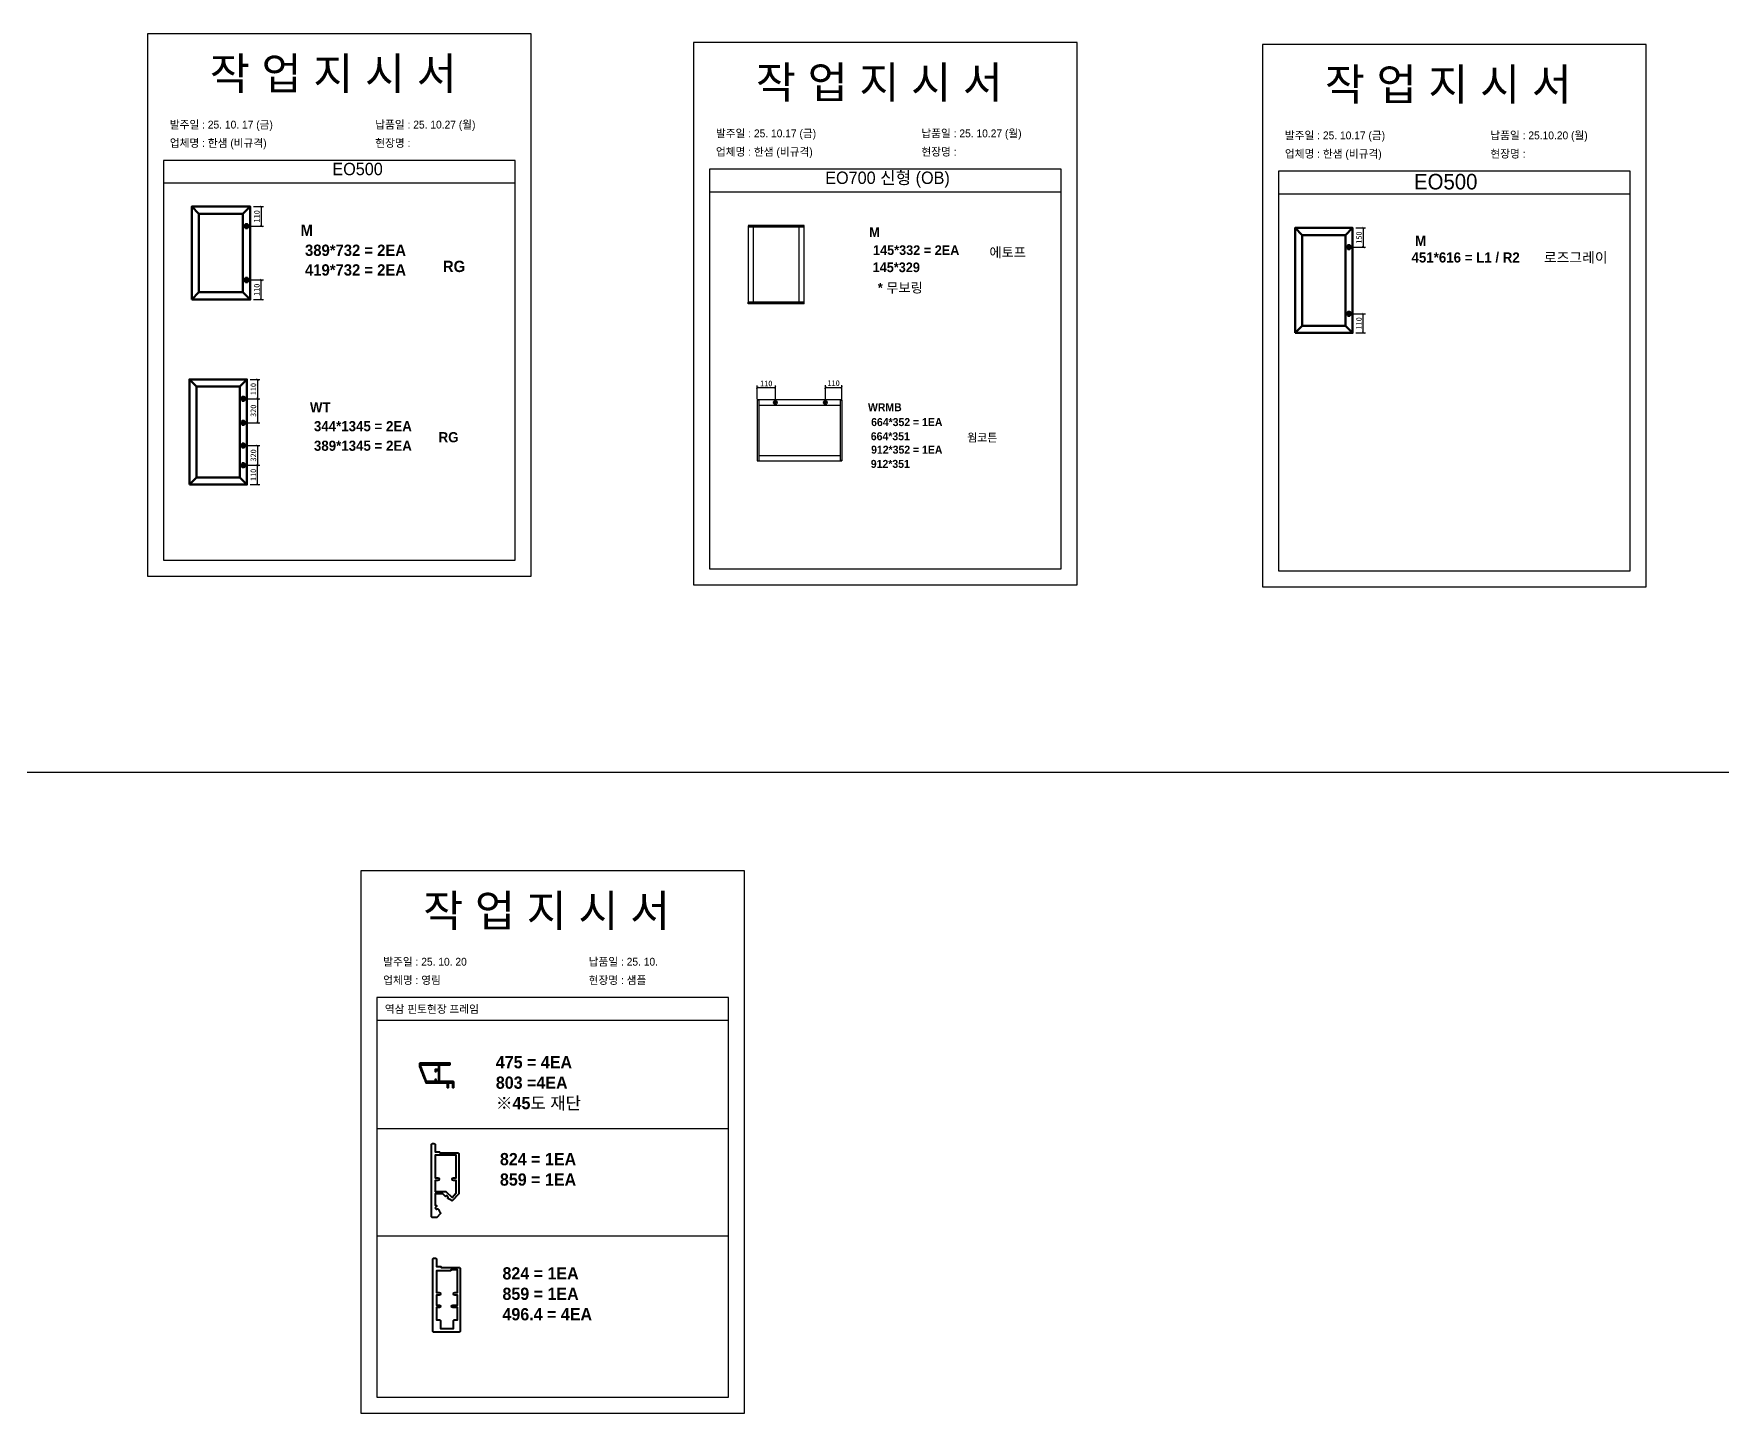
# Model space of a CAD drawing. Header units: millimetres. Extents: x -44117 to 256353, y -2095463 to 65325.
# Drawn here: x 113099 to 120496, y -396799 to -390756 of the extents above; entities that cross this region are included whole.
import ezdxf

# ---------------------------------------------------------------- set-up
doc = ezdxf.new("R2010")
doc.units = ezdxf.units.MM
doc.header["$LTSCALE"] = 10
doc.layers.add('1', color=2, linetype='Continuous', lineweight=40)
doc.layers.add('Layer1', color=7, linetype='Continuous', lineweight=70)
doc.styles.add('MtX_Gulim', font='')
doc.styles.get('MtX_Gulim').set_extended_font_data('Gulim', bold=True)
doc.dimstyles.new('ISO-25', dxfattribs={"dimtxt": 2.5, "dimasz": 2.5, "dimexe": 1, "dimexo": 1, "dimtad": 1, "dimtxsty": 'Standard', "dimblk": 'ARCHTICK', "dimcen": 2.5, "dimadec": 0, "dimazin": 0, "dimtfac": 1, "dimtmove": 0, "dimatfit": 3, "dimfxl": 0, "dimarcsym": 0})

# ---------------------------------------------------------------- blocks, each defined once
blk = doc.blocks.new('_ArchTick')
at = {"color": 0, "linetype": 'ByBlock', "const_width": 0.15}
blk.add_lwpolyline([(-0.5, -0.5), (0.5, 0.5)], dxfattribs=at)
blk = doc.blocks.new('*D3602')
at = {"color": 0, "lineweight": -2}
for p, q in [((114062.3, -391512.4), (114105.2, -391512.4)), ((114095.2, -391512.4), (114095.2, -391598.2)), ((114045.9, -391598.2), (114105.2, -391598.2))]:
    blk.add_line(p, q, dxfattribs=at)
at = {"layer": 'Defpoints', "color": 0}
for p in [(114047.3, -391512.4), (114030.9, -391598.2), (114095.2, -391598.2)]:
    blk.add_point(p, dxfattribs=at)
at = {"color": 0, "lineweight": -2, "xscale": 10, "yscale": 10, "zscale": 10}
for p, rotation in [((114095.2, -391512.4), 90), ((114095.2, -391598.2), 270)]:
    blk.add_blockref('_ArchTick', p, dxfattribs=dict(at, rotation=rotation))
at = {"color": 0, "insert": (114076.4, -391555.3), "char_height": 25, "attachment_point": 5, "rotation": 90}
blk.add_mtext('110', dxfattribs=at)
blk = doc.blocks.new('*D3603')
at = {"color": 0, "lineweight": -2}
for p, q in [((114045.9, -391834.2), (114105.2, -391834.2)), ((114095.2, -391920.1), (114095.2, -391834.2)), ((114062.3, -391920.1), (114105.2, -391920.1))]:
    blk.add_line(p, q, dxfattribs=at)
at = {"layer": 'Defpoints', "color": 0}
for p in [(114030.9, -391834.2), (114095.2, -391834.2), (114047.3, -391920.1)]:
    blk.add_point(p, dxfattribs=at)
at = {"color": 0, "lineweight": -2, "xscale": 10, "yscale": 10, "zscale": 10}
for p, rotation in [((114095.2, -391834.2), 90), ((114095.2, -391920.1), 270)]:
    blk.add_blockref('_ArchTick', p, dxfattribs=dict(at, rotation=rotation))
at = {"color": 0, "insert": (114076.4, -391877.2), "char_height": 25, "attachment_point": 5, "rotation": 90}
blk.add_mtext('110', dxfattribs=at)
blk = doc.blocks.new('*D3604')
at = {"color": 0, "lineweight": -2}
for p, q in [((114047.6, -392270.2), (114089.6, -392270.2)), ((114079.6, -392270.2), (114079.6, -392354.5)), ((114031.5, -392354.5), (114089.6, -392354.5))]:
    blk.add_line(p, q, dxfattribs=at)
at = {"layer": 'Defpoints', "color": 0}
for p in [(114032.6, -392270.2), (114016.5, -392354.5), (114079.6, -392354.5)]:
    blk.add_point(p, dxfattribs=at)
at = {"color": 0, "lineweight": -2, "xscale": 10, "yscale": 10, "zscale": 10}
for p, rotation in [((114079.6, -392270.2), 90), ((114079.6, -392354.5), 270)]:
    blk.add_blockref('_ArchTick', p, dxfattribs=dict(at, rotation=rotation))
at = {"color": 0, "insert": (114060.9, -392312.3), "char_height": 25, "attachment_point": 5, "rotation": 90}
blk.add_mtext('110', dxfattribs=at)
blk = doc.blocks.new('*D3605')
at = {"color": 0, "lineweight": -2}
for p, q in [((114031.5, -392646.1), (114089.6, -392646.1)), ((114079.6, -392730.4), (114079.6, -392646.1)), ((114047.6, -392730.4), (114089.6, -392730.4))]:
    blk.add_line(p, q, dxfattribs=at)
at = {"layer": 'Defpoints', "color": 0}
for p in [(114016.5, -392646.1), (114079.6, -392646.1), (114032.6, -392730.4)]:
    blk.add_point(p, dxfattribs=at)
at = {"color": 0, "lineweight": -2, "xscale": 10, "yscale": 10, "zscale": 10}
for p, rotation in [((114079.6, -392646.1), 90), ((114079.6, -392730.4), 270)]:
    blk.add_blockref('_ArchTick', p, dxfattribs=dict(at, rotation=rotation))
at = {"color": 0, "insert": (114060.9, -392688.2), "char_height": 25, "attachment_point": 5, "rotation": 90}
blk.add_mtext('110', dxfattribs=at)
blk = doc.blocks.new('*D3606')
at = {"color": 0, "lineweight": -2}
for p, q in [((114031.5, -392354.5), (114089.6, -392354.5)), ((114079.6, -392354.5), (114079.6, -392459.9)), ((114031.5, -392459.9), (114089.6, -392459.9))]:
    blk.add_line(p, q, dxfattribs=at)
at = {"layer": 'Defpoints', "color": 0}
for p in [(114016.5, -392354.5), (114016.5, -392459.9), (114079.6, -392459.9)]:
    blk.add_point(p, dxfattribs=at)
at = {"color": 0, "lineweight": -2, "xscale": 10, "yscale": 10, "zscale": 10}
for p, rotation in [((114079.6, -392354.5), 90), ((114079.6, -392459.9), 270)]:
    blk.add_blockref('_ArchTick', p, dxfattribs=dict(at, rotation=rotation))
at = {"color": 0, "insert": (114060.9, -392407.2), "char_height": 25, "attachment_point": 5, "rotation": 90}
blk.add_mtext('320', dxfattribs=at)
blk = doc.blocks.new('*D3607')
at = {"color": 0, "lineweight": -2}
for p, q in [((114031.5, -392559.5), (114089.6, -392559.5)), ((114079.6, -392559.5), (114079.6, -392646.1)), ((114031.5, -392646.1), (114089.6, -392646.1))]:
    blk.add_line(p, q, dxfattribs=at)
at = {"layer": 'Defpoints', "color": 0}
for p in [(114016.5, -392559.5), (114016.5, -392646.1), (114079.6, -392646.1)]:
    blk.add_point(p, dxfattribs=at)
at = {"color": 0, "lineweight": -2, "xscale": 10, "yscale": 10, "zscale": 10}
for p, rotation in [((114079.6, -392559.5), 90), ((114079.6, -392646.1), 270)]:
    blk.add_blockref('_ArchTick', p, dxfattribs=dict(at, rotation=rotation))
at = {"color": 0, "insert": (114060.9, -392602.8), "char_height": 25, "attachment_point": 5, "rotation": 90}
blk.add_mtext('320', dxfattribs=at)
blk = doc.blocks.new('*D3608')
at = {"color": 0, "lineweight": -2}
for p, q in [((116267.9, -392356), (116267.9, -392296.3)), ((116347.7, -392306.3), (116267.9, -392306.3)), ((116347.7, -392356), (116347.7, -392296.3))]:
    blk.add_line(p, q, dxfattribs=at)
at = {"layer": 'Defpoints', "color": 0}
for p in [(116267.9, -392306.3), (116267.9, -392371), (116347.7, -392371)]:
    blk.add_point(p, dxfattribs=at)
at = {"color": 0, "lineweight": -2, "xscale": 10, "yscale": 10, "zscale": 10, "rotation": 180}
blk.add_blockref('_ArchTick', (116267.9, -392306.3), dxfattribs=at)
at = {"color": 0, "lineweight": -2, "xscale": 10, "yscale": 10, "zscale": 10}
blk.add_blockref('_ArchTick', (116347.7, -392306.3), dxfattribs=at)
at = {"color": 0, "insert": (116307.8, -392287.5), "char_height": 25, "attachment_point": 5}
blk.add_mtext('110', dxfattribs=at)
blk = doc.blocks.new('*D3609')
at = {"color": 0, "lineweight": -2}
for p, q in [((116566.8, -392356), (116566.8, -392295.3)), ((116566.8, -392305.3), (116639.3, -392305.3)), ((116639.3, -392356), (116639.3, -392295.3))]:
    blk.add_line(p, q, dxfattribs=at)
at = {"layer": 'Defpoints', "color": 0}
for p in [(116639.3, -392305.3), (116566.8, -392371), (116639.3, -392371)]:
    blk.add_point(p, dxfattribs=at)
at = {"color": 0, "lineweight": -2, "xscale": 10, "yscale": 10, "zscale": 10, "rotation": 180}
blk.add_blockref('_ArchTick', (116566.8, -392305.3), dxfattribs=at)
at = {"color": 0, "lineweight": -2, "xscale": 10, "yscale": 10, "zscale": 10}
blk.add_blockref('_ArchTick', (116639.3, -392305.3), dxfattribs=at)
at = {"color": 0, "insert": (116603.1, -392286.5), "char_height": 25, "attachment_point": 5}
blk.add_mtext('110', dxfattribs=at)
blk = doc.blocks.new('*D3610')
at = {"color": 0, "lineweight": -2}
for p, q in [((118891.2, -391606.2), (118933.2, -391606.2)), ((118923.2, -391606.2), (118923.2, -391690.5)), ((118875.1, -391690.5), (118933.2, -391690.5))]:
    blk.add_line(p, q, dxfattribs=at)
at = {"layer": 'Defpoints', "color": 0}
for p in [(118876.2, -391606.2), (118860.1, -391690.5), (118923.2, -391690.5)]:
    blk.add_point(p, dxfattribs=at)
at = {"color": 0, "lineweight": -2, "xscale": 10, "yscale": 10, "zscale": 10}
for p, rotation in [((118923.2, -391606.2), 90), ((118923.2, -391690.5), 270)]:
    blk.add_blockref('_ArchTick', p, dxfattribs=dict(at, rotation=rotation))
at = {"color": 0, "insert": (118904.4, -391648.3), "char_height": 25, "attachment_point": 5, "rotation": 90}
blk.add_mtext('150', dxfattribs=at)
blk = doc.blocks.new('*D3611')
at = {"color": 0, "lineweight": -2}
for p, q in [((118875.1, -391982), (118933.2, -391982)), ((118923.2, -392066.4), (118923.2, -391982)), ((118891.2, -392066.4), (118933.2, -392066.4))]:
    blk.add_line(p, q, dxfattribs=at)
at = {"layer": 'Defpoints', "color": 0}
for p in [(118860.1, -391982), (118923.2, -391982), (118876.2, -392066.4)]:
    blk.add_point(p, dxfattribs=at)
at = {"color": 0, "lineweight": -2, "xscale": 10, "yscale": 10, "zscale": 10}
for p, rotation in [((118923.2, -391982), 90), ((118923.2, -392066.4), 270)]:
    blk.add_blockref('_ArchTick', p, dxfattribs=dict(at, rotation=rotation))
at = {"color": 0, "insert": (118904.4, -392024.2), "char_height": 25, "attachment_point": 5, "rotation": 90}
blk.add_mtext('110', dxfattribs=at)

msp = doc.modelspace()

# ---------------------------------------------------------------- linework, layer by layer
for p, q in [((115207.40214, -391310.82813), (113667.40214, -391310.82813)), ((117599.74526, -391349.22154), (116059.74526, -391349.22154)), ((115207.40214, -391410.82813), (113667.40214, -391410.82813)), ((120092.20564, -391358.00425), (118552.20564, -391358.00425)), ((117599.74526, -391449.22154), (116059.74526, -391449.22154)), ((120092.20564, -391458.00425), (118552.20564, -391458.00425)), ((116227.90606, -391596.3822), (116227.90606, -391938.26908)), ((116474.40671, -391596.82493), (116227.90606, -391596.82493)), ((116474.40671, -391603.51509), (116227.90606, -391603.51509)), ((116474.16074, -391596.13623), (116228.15203, -391596.13623)), ((116249.79666, -391603.02316), (116249.79666, -391931.1362)), ((116452.27014, -391931.1362), (116452.27014, -391603.51509)), ((116473.1769, -391603.51509), (116473.1769, -391596.13623)), ((116474.40671, -391938.26908), (116474.40671, -391596.3822)), ((116474.40671, -391931.1362), (116227.90606, -391931.1362)), ((116474.40671, -391937.82636), (116227.90606, -391937.82636)), ((116474.16074, -391938.51505), (116228.15203, -391938.51505)), ((116229.13587, -391938.51505), (116229.13587, -391931.1362)), ((116473.1769, -391931.1362), (116473.1769, -391938.51505)), ((116267.87216, -392359.69182), (116267.87216, -392626.60446)), ((116275.87801, -392360.75927), (116267.87216, -392360.75927)), ((116639.07681, -392359.42496), (116268.13903, -392359.42496)), ((116268.61938, -392359.42496), (116268.61938, -392626.87132)), ((116275.87801, -392359.42496), (116275.87801, -392626.87132)), ((116631.33783, -392383.44251), (116275.87801, -392383.44251)), ((116631.33783, -392359.42496), (116631.33783, -392626.87132)), ((116631.33783, -392360.75927), (116639.34368, -392360.75927)), ((116638.59647, -392359.42496), (116638.59647, -392626.87132)), ((116639.34368, -392359.69182), (116639.34368, -392626.60446)), ((116275.34429, -392603.12062), (116631.33783, -392603.12062)), ((116268.13903, -392626.87132), (116639.07681, -392626.87132)), ((116639.34368, -392625.53701), (116631.33783, -392625.53701)), ((116142.26295, -394978.0721), (114602.26295, -394978.0721)), ((116142.26295, -395078.0721), (114602.26295, -395078.0721)), ((114602.26295, -395551.86389), (116142.26295, -395551.86389)), ((114602.26295, -396021.05576), (116142.26295, -396021.05576))]:
    msp.add_line(p, q)
at = {"color": 1}
msp.add_line((104015.69829, -393991.12265), (196284.84516, -393991.12265), dxfattribs=at)
msp.add_line((104015.69829, -393991.12265), (196284.84516, -393991.12265), dxfattribs=at)
for points in [[(113597.40214, -393131.6584), (115277.40214, -393131.6584), (115277.40214, -390755.6584), (113597.40214, -390755.6584)], [(115989.74526, -393170.05181), (117669.74526, -393170.05181), (117669.74526, -390794.05181), (115989.74526, -390794.05181)], [(118482.20564, -393178.83453), (120162.20564, -393178.83453), (120162.20564, -390802.83453), (118482.20564, -390802.83453)], [(114532.26295, -396798.90237), (116212.26295, -396798.90237), (116212.26295, -394422.90237), (114532.26295, -394422.90237)]]:
    msp.add_lwpolyline(points, close=True)
for points in [[(113667.40214, -391310.82813), (113667.40214, -393061.6584), (115207.40214, -393061.6584), (115207.40214, -391310.82813)], [(116059.74526, -391349.22154), (116059.74526, -393100.05181), (117599.74526, -393100.05181), (117599.74526, -391349.22154)], [(118552.20564, -391358.00425), (118552.20564, -393108.83453), (120092.20564, -393108.83453), (120092.20564, -391358.00425)], [(114602.26295, -394978.0721), (114602.26295, -396728.90237), (116142.26295, -396728.90237), (116142.26295, -394978.0721)]]:
    msp.add_lwpolyline(points)
for centre, radius, start, end in [((116474.16074, -391596.3822), 0.24596, 0, 90), ((116228.15203, -391938.26909), 0.24596, 180, 270), ((116474.16074, -391938.26909), 0.24596, 270, 0), ((116268.13903, -392359.69182), 0.26686, 90, 180), ((116639.07682, -392359.69182), 0.26686, 0, 90), ((116639.07682, -392626.60446), 0.26686, 270, 0)]:
    msp.add_arc(centre, radius, start, end)
at = {"layer": '1', "linetype": 'Continuous'}
msp.add_lwpolyline([(114791.8567, -395265.3824, 0.4142135624), (114788.8567, -395268.3824), (114788.8567, -395268.3824), (114788.8567, -395280.38242), (114792.88813, -395290.50388, 0.2391202845), (114793.90634, -395291.40112, -0.507244027), (114794.26463, -395292.30064, 0.507244027), (114795.16034, -395294.54947, -0.507244027), (114795.51863, -395295.44899, 0.507244027), (114796.41435, -395297.69781, -0.507244027), (114796.77264, -395298.59734, 0.507244027), (114797.66835, -395300.84616, -0.507244027), (114798.02664, -395301.74569, 0.507244027), (114798.92236, -395303.99451, -0.507244027), (114799.28064, -395304.89404, 0.507244027), (114800.17636, -395307.14286, -0.507244027), (114800.53465, -395308.04239, 0.507244027), (114801.43037, -395310.29121, -0.507244027), (114801.78865, -395311.19074, 0.507244027), (114802.68437, -395313.43956, -0.507244027), (114803.04266, -395314.33909, 0.507244027), (114803.93838, -395316.58791, -0.5072440269), (114804.29666, -395317.48744, 0.507244027), (114805.19238, -395319.73626, -0.507244027), (114805.55067, -395320.63579, 0.507244027), (114806.44638, -395322.88461, -0.507244027), (114806.80467, -395323.78414, 0.507244027), (114807.70039, -395326.03296, -0.507244027), (114808.05868, -395326.93249, 0.507244027), (114808.95439, -395329.18131, -0.507244027), (114809.31268, -395330.08084, 0.507244027), (114810.2084, -395332.32966, -0.507244027), (114810.56668, -395333.22919, 0.507244027), (114811.4624, -395335.47801, -0.507244027), (114811.82069, -395336.37754, 0.507244027), (114812.71641, -395338.62636, -0.507244027), (114813.07469, -395339.52589, 0.5070859448), (114813.96968, -395341.77452, -0.5106345368), (114814.32405, -395342.67968, 0.2375027855), (114814.1875, -395343.97887), (114816.83087, -395350.6154, 0.3070783015), (114817.66699, -395351.18237), (114910.0567, -395351.18237), (114910.0567, -395370.68241, 0.4142135624), (114911.5567, -395372.18241), (114913.9567, -395372.18241, 0.4142135624), (114915.4567, -395370.68241), (114915.4567, -395351.18237), (114933.4567, -395351.18237), (114933.4567, -395370.68241, 0.4142135624), (114934.9567, -395372.18241), (114937.3567, -395372.18241, 0.4142135624), (114938.8567, -395370.68241), (114938.8567, -395348.78242), (114938.8567, -395348.7824, 0.4142135624), (114935.8567, -395345.7824), (114935.8567, -395345.78237), (114876.7567, -395345.78237), (114876.7567, -395271.98244), (114922.3567, -395271.98244, 0.4142135624), (114923.8567, -395270.48244), (114923.8567, -395266.88244, 0.4142135624), (114922.3567, -395265.38244), (114791.8567, -395265.38244)], format="xyb", dxfattribs=at)
at = {"layer": '1'}
for points in [[(114820.08005, -395345.21547), (114794.2567, -395280.38242), (114794.2567, -395271.98244), (114871.3567, -395271.98244), (114871.3567, -395292.53244), (114858.4567, -395292.53244, 0.4142135624), (114856.9567, -395294.03244), (114856.9567, -395300.03244, 0.4142135624), (114858.4567, -395301.53244), (114860.8567, -395301.53244, 0.4142135624), (114862.3567, -395300.03244), (114862.3567, -395297.78244), (114871.3567, -395297.78244), (114871.3567, -395345.78244), (114862.3567, -395345.78244), (114862.3567, -395338.28244, 0.4142135624), (114860.8567, -395336.78244), (114858.4567, -395336.78244, 0.4142135624), (114856.9567, -395338.28244), (114856.9567, -395345.78244), (114820.91617, -395345.78244, -0.3070783015)], [(114880.98108, -395924.09841), (114865.36058, -395940.88679, -0.2082908297), (114863.38388, -395941.7476), (114845.65966, -395941.7476, -0.4142135624), (114841.15966, -395937.2476), (114841.15966, -395622.2476, -0.4142135624), (114845.65966, -395617.7476), (114852.85966, -395617.7476, -0.4142135624), (114857.35966, -395622.2476), (114857.35966, -395653.7476), (114874.90966, -395653.7476, -0.4142135624), (114877.60966, -395656.4476), (114877.60966, -395658.2476), (114956.35966, -395658.2476, -0.4142135624), (114960.85966, -395662.7476), (114960.85966, -395837.18577, -0.1895674439), (114960.13636, -395839.02497), (114933.71864, -395867.41785, -0.405078233), (114929.96548, -395867.61193), (114924.6978, -395863.00961, -0.1110445859), (114913.04345, -395857.63498, -0.4429793595), (114912.70986, -395853.64954), (114913.17768, -395853.14786, 0.4142135624), (114913.04442, -395849.33181), (114910.14826, -395846.63109, 0.4142135624), (114906.33221, -395846.76435), (114905.10461, -395848.08079, -0.4142135624), (114901.28856, -395848.21405), (114890.60085, -395838.2476), (114857.35966, -395838.2476), (114857.35966, -395887.7476), (114861.2184, -395887.7476, -0.4142135624), (114863.9184, -395890.4476), (114863.9184, -395891.18404, -0.1898559321), (114863.19305, -395893.02543), (114858.45592, -395898.10538, 0.4142135624), (114858.58918, -395901.92143), (114861.48535, -395904.62215, 0.4142135624), (114865.3014, -395904.48889), (114865.76716, -395903.98941, -0.4447681685), (114869.7768, -395904.05632, -0.1035172082), (114875.96399, -395915.0962, 0.1247014273), (114876.66015, -395916.22494), (114880.88399, -395920.32091, -0.4081778037)], [(114937.9125, -395768.0476), (114950.05966, -395768.0476), (114950.05966, -395669.0476), (114857.3625, -395669.0476), (114857.3625, -395763.5476), (114857.3625, -395768.0476), (114869.50966, -395768.0476, -1), (114869.50966, -395779.7476), (114864.55966, -395779.7476), (114857.3625, -395779.7476), (114857.3625, -395827.4476), (114903.71108, -395827.4476), (114931.82128, -395853.60231), (114950.05966, -395834.00031), (114950.05966, -395779.7476), (114937.9125, -395779.7476, -1)], [(114851.49535, -396119.60786), (114858.69535, -396119.60786, -0.4142135624), (114863.19535, -396124.10786), (114863.19535, -396155.60786), (114880.74535, -396155.60786, -0.4142135624), (114883.44535, -396158.30786), (114883.44535, -396160.10786), (114962.19535, -396160.10786, -0.4142135624), (114966.69535, -396164.60786), (114966.69535, -396439.10786, -0.4142135624), (114962.19535, -396443.60786), (114851.49535, -396443.60786, -0.4142135624), (114846.99535, -396439.10786), (114846.99535, -396124.10786, -0.4142135624)], [(114875.34535, -396281.60786), (114863.19535, -396281.60786), (114863.19535, -396324.80786), (114875.79535, -396324.80786, -1), (114875.79535, -396335.60786), (114863.19535, -396335.60786), (114863.19535, -396389.60786), (114876.69535, -396389.60786, -0.4142135624), (114881.19535, -396394.10786), (114881.19535, -396427.40786), (114937.84043, -396427.40786), (114937.84043, -396394.10786, -0.4142135624), (114942.34043, -396389.60786), (114955.84043, -396389.60786), (114955.84043, -396335.60786), (114934.24043, -396335.60786, -1), (114934.24043, -396324.80786), (114955.84043, -396324.80786), (114955.84043, -396281.60786), (114943.74535, -396281.60786, -1), (114943.74535, -396269.90786), (114955.89251, -396269.90786), (114955.89251, -396170.90786), (114926.19535, -396170.90786), (114926.19535, -396172.70786, -0.4142135624), (114923.49535, -396175.40786), (114863.19535, -396175.40786), (114863.19535, -396269.90786), (114875.34535, -396269.90786, -1)]]:
    msp.add_lwpolyline(points, format="xyb", close=True, dxfattribs=at)
at = {"layer": 'Layer1'}
for p, q in [((113822.88078, -391544.43929), (113790.81745, -391512.37596)), ((114015.26072, -391544.43929), (114047.32405, -391512.37596)), ((114030.94901, -391584.91872), (114030.94901, -391611.57369)), ((118655.69348, -391637.6546), (118624.19805, -391606.15918)), ((118844.66601, -391637.6546), (118876.16143, -391606.15918)), ((118860.07643, -391677.41707), (118860.07643, -391703.59992)), ((114030.94901, -391847.5557), (114030.94901, -391820.90074)), ((113790.81745, -391920.09846), (113822.88078, -391888.03514)), ((114047.32405, -391920.09846), (114015.26072, -391888.03514)), ((114015.26072, -391888.03514), (114047.32405, -391920.09846)), ((118860.07643, -391995.14012), (118860.07643, -391968.95727)), ((118624.19805, -392066.39802), (118655.69348, -392034.90259)), ((118876.16143, -392066.39802), (118844.66601, -392034.90259)), ((118844.66601, -392034.90259), (118876.16143, -392066.39802)), ((113812.1612, -392301.65685), (113780.66578, -392270.16143)), ((114001.13374, -392301.65685), (114032.62916, -392270.16143)), ((114016.54415, -392341.41932), (114016.54415, -392367.60217)), ((116337.90851, -392370.96688), (116357.57949, -392370.96688)), ((116576.61148, -392370.96688), (116556.94049, -392370.96688)), ((114016.54415, -392446.82134), (114016.54415, -392473.00419)), ((114016.54415, -392546.3946), (114016.54415, -392572.57745)), ((114016.54415, -392659.14237), (114016.54415, -392632.95952)), ((113780.66578, -392730.40027), (113812.1612, -392698.90484)), ((114032.62916, -392730.40027), (114001.13374, -392698.90484)), ((114001.13374, -392698.90484), (114032.62916, -392730.40027))]:
    msp.add_line(p, q, dxfattribs=at)
for points in [[(113790.81745, -391920.09846), (114047.32405, -391920.09846), (114047.32405, -391512.37596), (113790.81745, -391512.37596)], [(113822.88078, -391888.03514), (114015.26072, -391888.03514), (114015.26072, -391544.43929), (113822.88078, -391544.43929)], [(114044.27649, -391598.24621), (114017.62152, -391598.24621)], [(118624.19805, -392066.39802), (118876.16143, -392066.39802), (118876.16143, -391606.15918), (118624.19805, -391606.15918)], [(118655.69348, -392034.90259), (118844.66601, -392034.90259), (118844.66601, -391637.6546), (118655.69348, -391637.6546)], [(118873.16785, -391690.5085), (118846.985, -391690.5085)], [(114044.27649, -391834.22822), (114017.62152, -391834.22822)], [(118873.16785, -391982.04869), (118846.985, -391982.04869)], [(113780.66578, -392730.40027), (114032.62916, -392730.40027), (114032.62916, -392270.16143), (113780.66578, -392270.16143)], [(113812.1612, -392698.90484), (114001.13374, -392698.90484), (114001.13374, -392301.65685), (113812.1612, -392301.65685)], [(114029.63558, -392354.51075), (114003.45273, -392354.51075)], [(116347.744, -392361.13139), (116347.744, -392380.80237)], [(116566.77599, -392361.13139), (116566.77599, -392380.80237)], [(114029.63558, -392459.91277), (114003.45273, -392459.91277)], [(114029.63558, -392559.48603), (114003.45273, -392559.48603)], [(114029.63558, -392646.05095), (114003.45273, -392646.05095)]]:
    msp.add_lwpolyline(points, close=True, dxfattribs=at)
for centre, radius in [((114030.94901, -391598.24621), 8.88499), ((118860.07643, -391690.5085), 8.72762), ((114030.94901, -391834.22822), 8.88499), ((118860.07643, -391982.04869), 8.72762), ((114016.54415, -392354.51075), 8.72762), ((116347.744, -392370.96688), 6.55699), ((116566.77599, -392370.96688), 6.55699), ((114016.54415, -392459.91277), 8.72762), ((114016.54415, -392559.48603), 8.72762), ((114016.54415, -392646.05095), 8.72762)]:
    msp.add_circle(centre, radius, dxfattribs=at)

# ---------------------------------------------------------------- texts
at = {"linetype": 'Continuous', "style": 'MtX_Gulim'}
for s, height, p in [('M', 49.64974, (114267.88944, -391641.42853)), ('M', 42.45304, (116758.87933, -391646.09917)), ('M', 44.50828, (119150.26689, -391685.1242)), ('389*732 = 2EA', 49.6497376, (114287.39308, -391728.87702)), ('145*332 = 2EA', 42.4530429, (116775.55593, -391724.78857)), ('에토프', 42.453043, (117285.54798, -391734.36548)), ('451*616 = L1 / R2', 44.508282, (119134.46327, -391757.85155)), ('로즈그레이', 44.508282, (119714.33368, -391758.04985)), ('419*732 = 2EA', 49.6497376, (114287.39308, -391815.02708)), ('RG', 49.649738, (114891.39617, -391799.55662)), ('* 무보링', 42.453043, (116796.49397, -391889.36562)), ('WT', 44.508282, (114308.91632, -392414.36089)), ('WRMB', 35.049344, (116753.48318, -392409.3746)), ('344*1345 = 2EA', 44.508282, (114326.40027, -392496.8598)), ('664*352 = 1EA', 35.0493439, (116767.25143, -392474.34077)), ('RG', 44.508282, (114872.49513, -392545.28283)), ('웜코튼', 35.049344, (117188.30221, -392542.66386)), ('389*1345 = 2EA', 44.508282, (114326.40027, -392582.66777)), ('912*352 = 1EA', 35.0493439, (116767.25143, -392595.35203))]:
    msp.add_text(s, height=height, dxfattribs=at).set_placement(p)
at = {"color": 242, "linetype": 'Continuous', "true_color": 0xcd2027, "style": 'MtX_Gulim'}
for s, height, p in [('145*329', 42.453043, (116773.97556, -391800.02735)), ('664*351', 35.049344, (116765.94667, -392536.45811)), ('912*351', 35.049344, (116765.94667, -392657.46936))]:
    msp.add_text(s, height=height, dxfattribs=at).set_placement(p)
at = {"attachment_point": 1}
for s, width, gutter_width, heights, insert, char_height in [('{\\fGulim|b0|i0|c129|p50;작 업 지 시 서}', 3307.3198183, 12.5, [-155.84554], (113870.20875, -390859.82091), 140), ('{\\fGulim|b0|i0|c129|p50;작 업 지 시 서}', 3307.3198183, 12.5, [-155.84554], (116262.55186, -390898.21433), 140), ('{\\fGulim|b0|i0|c129|p50;작 업 지 시 서}', 3307.3198183, 12.5, [-155.84554], (118755.01224, -390906.99704), 140), ('\\pt11;{\\fGulim|b0|i0|c129|p50;발주일 : 25. 10. 17 (금)}', 3307.3198183, 12.5, [34.50412], (113694.99939, -391136.54134), 34.3), ('{\\fGulim|b0|i0|c129|p50;납품일 : 25. 10.27 (월)}', 3307.3198183, 12.5, [37.67976], (114594.97737, -391136.54134), 34.3), ('\\pt11;{\\fGulim|b0|i0|c129|p50;발주일 : 25. 10.17 (금)}', 3307.3198183, 12.5, [34.50412], (116087.34251, -391174.93475), 34.3), ('{\\fGulim|b0|i0|c129|p50;납품일 : 25. 10.27 (월)}', 3307.3198183, 12.5, [37.67976], (116987.32049, -391174.93475), 34.3), ('{\\fGulim|b0|i0|c129|p50;발주일 : 25. 10.17 (금)}', 3307.3198183, 12.5, [34.50412], (118579.80288, -391183.71746), 34.3), ('{\\fGulim|b0|i0|c129|p50;납품일 : 25.10.20 (월)}', 3307.3198183, 12.5, [37.67976], (119479.78087, -391183.71746), 34.3), ('{\\fGulim|b0|i0|c129|p50;업체명 : 한샘 (비규격)}', 3307.3198183, 12.5, [36.11279], (113694.99939, -391217.19751), 34.3), ('{\\fGulim|b0|i0|c129|p50;현장명 : }', 3307.3198183, 12.5, [-38.2735], (114594.97737, -391217.19751), 34.3), ('{\\fGulim|b0|i0|c129|p50;업체명 : 한샘 (비규격)}', 3307.3198183, 12.5, [36.11279], (116087.34251, -391255.59092), 34.3), ('{\\fGulim|b0|i0|c129|p50;현장명 : }', 3307.3198183, 12.5, [-38.2735], (116987.32049, -391255.59092), 34.3), ('{\\fGulim|b0|i0|c129|p50;업체명 : 한샘 (비규격)}', 3307.3198183, 12.5, [36.11279], (118579.80288, -391264.37364), 34.3), ('{\\fGulim|b0|i0|c129|p50;현장명 : }', 3307.3198183, 12.5, [-38.2735], (119479.78087, -391264.37364), 34.3), ('{\\fGulim|b0|i0|c129|p50;EO500}', 5224.9748335, 19.74777, [57.05176], (114407.2658, -391320.96247), 54.1878762), ('{\\fGulim|b0|i0|c129|p50;EO700 신형 (OB)}', 5224.9748335, 19.74777, [57.05176], (116566.29393, -391359.35588), 54.1878762), ('{\\fGulim|b0|i0|c129|p50;EO500}', 6570.6870665, 24.83388, [71.74566], (119145.69872, -391369.48202), 68.1441707), ('{\\fGulim|b0|i0|c129|p50;작 업 지 시 서}', 3307.3198183, 12.5, [-155.84554], (114805.06956, -394527.06489), 140), ('{\\fGulim|b0|i0|c129|p50;발주일 : 25. 10. 20}', 3307.3198183, 12.5, [34.50412], (114629.8602, -394803.78531), 34.3), ('{\\fGulim|b0|i0|c129|p50;납품일 : 25. 10. }', 3307.3198183, 12.5, [37.67976], (115529.83819, -394803.78531), 34.3), ('{\\fGulim|b0|i0|c129|p50;업체명 : 영림}', 3307.3198183, 12.5, [36.11279], (114629.8602, -394884.44148), 34.3), ('{\\fGulim|b0|i0|c129|p50;현장명 : 샘플}', 3307.3198183, 12.5, [38.2735], (115529.83819, -394884.44148), 34.3), ('{\\fGulim|b0|i0|c129|p50;역삼 핀토현장 프레임}', 3307.3198183, 12.5, [38.31917], (114636.9024, -395011.10758), 34.3), ('{\\fGulim|b1|i0|c129|p50;475 = 4EA\\P803 =4EA\\P※45도 재단}', 3452.1381003, 13.04734, [-238.96348], (115123.23789, -395234.27361), 53.7028516), ('{\\fGulim|b1|i0|c129|p50;824 = 1EA\\P859 = 1EA}', 3452.1381003, 13.04734, [-144.98349], (115141.11187, -395658.78055), 53.7028516), ('{\\fGulim|b1|i0|c129|p50;824 = 1EA\\P859 = 1EA\\P496.4 = 4EA}', 3452.1381003, 13.04734, [-234.63032], (115152.2831, -396159.25189), 53.7028516)]:
    msp.add_mtext_dynamic_manual_height_columns(s, width=width, gutter_width=gutter_width, heights=heights, dxfattribs=dict(at, insert=insert, char_height=char_height))

# ---------------------------------------------------------------- dimensions: what is measured, and where the dimension line sits
for base, p1, p2, angle, text, picture, middle in [((114095.18034, -391598.24621), (114047.32405, -391512.37596), (114030.94901, -391598.24621), 90, '110', '*D3602', (114076.43034, -391555.31108)), ((118923.1701, -391690.5085), (118876.16143, -391606.15918), (118860.07643, -391690.5085), 90, '150', '*D3610', (118904.4201, -391648.33384)), ((114095.18034, -391834.22822), (114047.32405, -391920.09846), (114030.94901, -391834.22822), 270, '110', '*D3603', (114076.43034, -391877.16334)), ((118923.1701, -391982.04869), (118876.16143, -392066.39802), (118860.07643, -391982.04869), 270, '110', '*D3611', (118904.4201, -392024.22335)), ((114079.63783, -392354.51075), (114032.62916, -392270.16143), (114016.54415, -392354.51075), 90, '110', '*D3604', (114060.88783, -392312.33609)), ((116267.87216, -392306.28759), (116347.744, -392370.96688), (116267.87216, -392370.96688), 180, '110', '*D3608', (116307.80808, -392287.53759)), ((116639.34368, -392305.25309), (116566.77599, -392370.96688), (116639.34368, -392370.96688), 180, '110', '*D3609', (116603.05983, -392286.50309)), ((114079.63783, -392459.91277), (114016.54415, -392354.51075), (114016.54415, -392459.91277), 90, '320', '*D3606', (114060.88783, -392407.21176)), ((114079.63783, -392646.05095), (114016.54415, -392559.48603), (114016.54415, -392646.05095), 90, '320', '*D3607', (114060.88783, -392602.76849)), ((114079.63783, -392646.05095), (114032.62916, -392730.40027), (114016.54415, -392646.05095), 270, '110', '*D3605', (114060.88783, -392688.22561))]:
    dim = msp.add_linear_dim(base=base, p1=p1, p2=p2, angle=angle, text=text, dimstyle='ISO-25', override={"dimscale": 10, "dimasz": 1, "dimexo": 1.5, "dimtxsty": 'Standard'})
    dim.commit()
    dim.dimension.update_dxf_attribs({"geometry": picture, "text_midpoint": middle})

doc.saveas('drawing.dxf')
